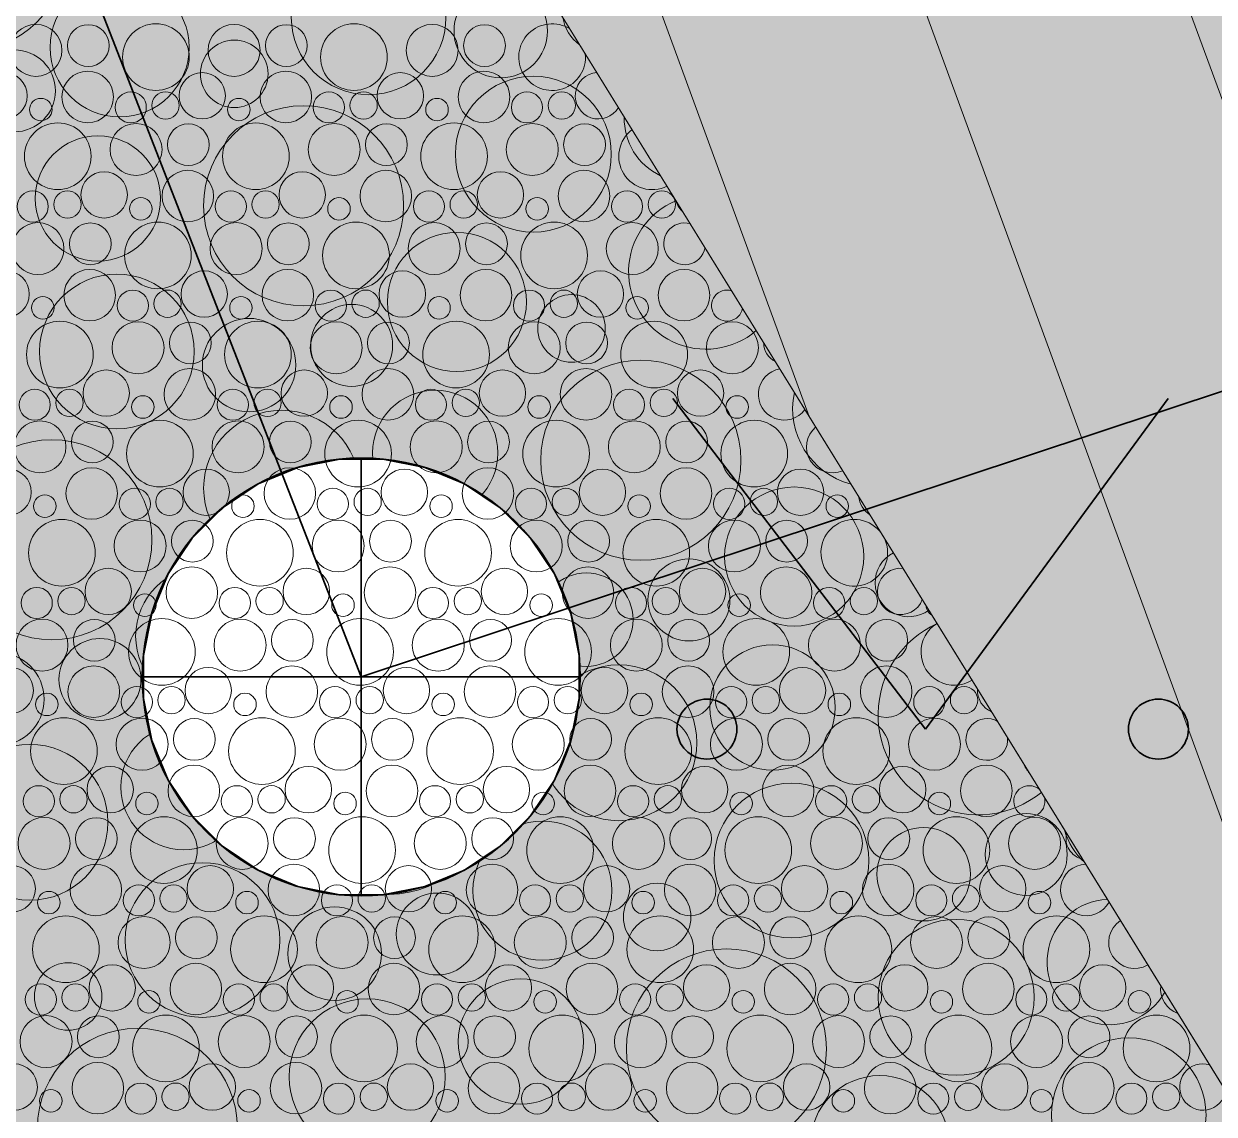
# Model space of a CAD drawing. Header units: millimetres. Extents: x 368386 to 996118, y -334862 to 250838.
# Drawn here: x 775057 to 777242, y -115386 to -113384 of the extents above; entities that cross this region are included whole.
import ezdxf

# ---------------------------------------------------------------- set-up
doc = ezdxf.new("R2010")
doc.units = ezdxf.units.MM
doc.header["$MEASUREMENT"] = 0
doc.linetypes.add('Wipeout_Contour', pattern=[1000, 0, -1000])
for name, color, linetype, lineweight in [('New_       asendi fill_Pen_No__1', 7, 'Continuous', 13), ('New__ASENDIPLAAN_Pen_No__1', 7, 'Continuous', 13), ('New__ASENDIPLAAN_Pen_No__101', 252, 'Continuous', 13), ('New_HALJASTUS#1_Pen_No__7', 7, 'Continuous', 35), ('New_KANAL_ELEMENDID_Pen_No__7', 7, 'Continuous', 35), ('New_Sade_rek_Pen_No__84', 114, 'Continuous', 35)]:
    doc.layers.add(name, color=color, linetype=linetype, lineweight=lineweight)
for name, color, linetype, lineweight, true_color in [('New_       asendi fill_Pen_No__149', 7, 'Continuous', 25, 0x186722), ('New_       asendi fill_Pen_No__181', 7, 'Continuous', 0, 0xe8e8e8), ('New__ASENDIPLAAN_Pen_No__102', 7, 'Continuous', 13, 0xcccccc)]:
    doc.layers.add(name, color=color, linetype=linetype, lineweight=lineweight, true_color=true_color)
doc.layers.add('New_KANAL_ELEMENDID', color=7, linetype='Continuous')
doc.linetypes.add('Sade1', pattern='A,0,[5,TRN_EP_AS-4-01_V01_Abihoone-Asendiplaan1.Shx,S=13.49206349206349,R=0,X=0,Y=0],-2600,0', length=2600)

# ---------------------------------------------------------------- blocks, each defined once
blk = doc.blocks.new('*X2')
at = {"layer": 'New__ASENDIPLAAN_Pen_No__102', "color": 254, "linetype": 'Continuous', "lineweight": 13, "true_color": 0xcccccc}
for centre, radius in [((774950.9649390137, -113250.3320027253), 183.638328563922), ((775689.6049137783, -113371.8610675067), 141.9270579950832), ((775232.4440704919, -113427.0184446085), 127.6545929919234), ((775932.2337353742, -113396.9489546677), 85.76535262125259), ((775442.9501300408, -113475.5542212322), 62.02898257432904), ((775039.2578084551, -113506.7717155395), 75.22119029516291), ((775992.0039596832, -113623.0158544144), 143.1180751662963), ((775570.1819314166, -113717.6758941867), 183.638328563922), ((775192.6638700373, -113704.2367680535), 115.0662951452154), ((775851.6610628949, -113894.3623360699), 127.6545929919234), ((775227.5088933479, -113985.1887571675), 141.9270579950832), ((776062.1671224437, -113942.8981126937), 62.02898257432904), ((775658.4748008582, -113974.1156070009), 75.22119029516291), ((775470.137714944, -114010.2766443285), 85.76535262125259), ((776189.3989238197, -114185.0197856481), 183.638328563922), ((775811.8808624403, -114171.5806595149), 115.0662951452154), ((775529.9079392529, -114236.3435440753), 143.1180751662963), ((775108.0859109863, -114331.0035838476), 183.638328563922), ((776470.8780552979, -114361.7062275314), 127.6545929919234), ((775846.725885751, -114452.532648629), 141.9270579950832), ((775389.5650424646, -114507.6900257308), 127.6545929919234), ((776277.6917932612, -114441.4594984624), 75.22119029516291), ((776089.354707347, -114477.62053579), 85.76535262125259), ((775196.3787804279, -114587.4432966618), 75.22119029516291), ((775600.0711020135, -114556.2258023545), 62.02898257432904), ((775008.0416945136, -114623.6043339894), 85.76535262125259), ((776431.0978548432, -114638.9245509764), 115.0662951452154), ((776149.1249316559, -114703.6874355367), 143.1180751662963), ((775727.3029033894, -114798.347475309), 183.638328563922), ((775349.7848420101, -114784.9083491758), 115.0662951452154), ((775067.8119188226, -114849.6712337362), 143.1180751662963), ((776465.9428781539, -114919.8765400904), 141.9270579950832), ((776896.9087856641, -114908.8033899238), 75.22119029516291), ((776008.7820348677, -114975.0339171922), 127.6545929919234), ((776708.5716997499, -114944.9644272514), 85.76535262125259), ((775384.6298653206, -115065.8603382898), 141.9270579950832), ((776219.2880944165, -115023.569693816), 62.02898257432904), ((775815.5957728309, -115054.7871881233), 75.22119029516291), ((775627.2586869167, -115090.9482254509), 85.76535262125259), ((776768.3419240589, -115171.0313269982), 143.1180751662963), ((776346.5198957924, -115265.6913667705), 183.638328563922), ((775137.9750815831, -115169.5534920154), 62.02898257432904), ((775969.001834413, -115252.2522406372), 115.0662951452154), ((775687.0289112256, -115317.0151251976), 143.1180751662963), ((775265.2068829591, -115411.6751649699), 183.638328563922), ((777085.1598705568, -115387.2204315518), 141.9270579950832), ((776627.9990272706, -115442.3778086537), 127.6545929919234)]:
    blk.add_circle(centre, radius, dxfattribs=at)
for centre, radius, start, end in [((776120.5708212884, -113360.7879173401), 75.22119029516291, 188.7717239068873, 234.6267463612656), ((776273.9768828707, -113558.2529698541), 115.0662951452154, 178.277860085111, 245.1206101830177), ((776308.8219061813, -113839.2049589681), 141.9270579950832, 112.8051462108514, 310.5933240573377), ((776611.2209520863, -114090.3597458759), 143.1180751662963, 167.9424373450739, 255.4560329231041), ((776681.3841148468, -114410.2420041551), 62.02898257432904, 117.0593128177414, 306.3391574504843), ((776808.6159162226, -114652.3636771096), 183.638328563922, 114.1922084079821, 309.2062618601685), ((777090.0950477008, -114829.0501189928), 127.6545929919234, 195.6089894069804, 227.7894808611552), ((777050.3148472463, -115106.2684424378), 115.0662951452154, 92.08607445279407, 331.3123958153379)]:
    blk.add_arc(centre, radius, start, end, dxfattribs=at)
blk = doc.blocks.new('*X4')
at = {"layer": 'New_       asendi fill_Pen_No__181', "color": 254, "linetype": 'Continuous', "lineweight": 0, "true_color": 0xe8e8e8}
for centre, radius in [((775078.888804139, -113432.3946718454), 47.70602505542902), ((775174.9230008932, -113423.5763946682), 38.3554317150693), ((775299.0316329687, -113444.8521601669), 61.21277618796999), ((775442.5964249705, -113432.3946718454), 47.70602505542902), ((775538.6306217248, -113423.5763946682), 38.3554317150693), ((775662.7392538002, -113444.8521601669), 61.21277618796999), ((775806.3040458022, -113432.3946718454), 47.70602505542902), ((775902.3382425564, -113423.5763946682), 38.3554317150693), ((775020.4270741316, -113515.7713784957), 42.55153099730503), ((775173.9038485261, -113517.9390802034), 47.30901933169132), ((775384.1346949632, -113515.7713784957), 42.55153099730503), ((775537.6114693576, -113517.9390802034), 47.30901933169132), ((775747.8423157949, -113515.7713784957), 42.55153099730503), ((775901.3190901893, -113517.9390802034), 47.30901933169132), ((775252.9341410549, -113537.0471439943), 28.588450873749), ((775316.7614375508, -113533.5011830779), 25.07373009838601), ((775616.6417618865, -113537.0471439943), 28.588450873749), ((775680.4690583824, -113533.5011830779), 25.07373009838601), ((775980.3493827181, -113537.0471439943), 28.588450873749), ((776044.176679214, -113533.5011830779), 25.07373009838601), ((775087.800331544, -113541.1925428847), 20.676327524775), ((775451.5079523757, -113541.1925428847), 20.676327524775), ((775815.2155732072, -113541.1925428847), 20.676327524775), ((775119.0316329687, -113626.8483710561), 61.21277618796999), ((775262.5964249707, -113614.3908827346), 47.70602505542902), ((775358.6306217249, -113605.5726055574), 38.3554317150693), ((775482.7392538004, -113626.8483710561), 61.21277618796999), ((775626.3040458022, -113614.3908827346), 47.70602505542902), ((775722.3382425564, -113605.5726055574), 38.3554317150693), ((775846.4468746319, -113626.8483710561), 61.21277618796999), ((775990.0116666339, -113614.3908827346), 47.70602505542902), ((776086.0458633881, -113605.5726055574), 38.3554317150693), ((775204.1346949632, -113697.7675893849), 42.55153099730503), ((775357.6114693577, -113699.9352910926), 47.30901933169132), ((775567.8423157949, -113697.7675893849), 42.55153099730503), ((775721.3190901894, -113699.9352910926), 47.30901933169132), ((775931.5499366266, -113697.7675893849), 42.55153099730503), ((776085.026711021, -113699.9352910926), 47.30901933169132), ((775072.934141055, -113719.0433548836), 28.588450873749), ((775136.7614375509, -113715.4973939671), 25.07373009838601), ((775271.5079523757, -113723.1887537739), 20.676327524775), ((775436.6417618865, -113719.0433548836), 28.588450873749), ((775500.4690583824, -113715.4973939671), 25.07373009838601), ((775635.2155732074, -113723.1887537739), 20.676327524775), ((775800.3493827182, -113719.0433548836), 28.588450873749), ((775864.1766792141, -113715.4973939671), 25.07373009838601), ((775998.923194039, -113723.1887537739), 20.676327524775), ((776164.0570035499, -113719.0433548836), 28.588450873749), ((776227.8843000458, -113715.4973939671), 25.07373009838601), ((775082.5964249705, -113796.3870936238), 47.70602505542902), ((775178.6306217248, -113787.5688164466), 38.3554317150693), ((775302.7392538002, -113808.8445819453), 61.21277618796999), ((775446.3040458022, -113796.3870936238), 47.70602505542902), ((775542.3382425564, -113787.5688164466), 38.3554317150693), ((775666.4468746319, -113808.8445819453), 61.21277618796999), ((775810.0116666339, -113796.3870936238), 47.70602505542902), ((775906.045863388, -113787.5688164466), 38.3554317150693), ((776030.1544954636, -113808.8445819453), 61.21277618796999), ((776173.7192874654, -113796.3870936238), 47.70602505542902), ((775024.1346949632, -113879.7638002741), 42.55153099730503), ((775177.6114693576, -113881.9315019818), 47.30901933169132), ((775387.8423157949, -113879.7638002741), 42.55153099730503), ((775541.3190901893, -113881.9315019818), 47.30901933169132), ((775751.5499366265, -113879.7638002741), 42.55153099730503), ((775905.026711021, -113881.9315019818), 47.30901933169132), ((776115.2575574581, -113879.7638002741), 42.55153099730503), ((776268.7343318525, -113881.9315019818), 47.30901933169132), ((775256.6417618865, -113901.0395657728), 28.588450873749), ((775320.4690583824, -113897.4936048563), 25.07373009838601), ((775620.3493827181, -113901.0395657728), 28.588450873749), ((775684.176679214, -113897.4936048563), 25.07373009838601), ((775984.0570035498, -113901.0395657728), 28.588450873749), ((776047.8843000457, -113897.4936048563), 25.07373009838601), ((775091.5079523757, -113905.1849646631), 20.676327524775), ((775455.2155732072, -113905.1849646631), 20.676327524775), ((775818.9231940389, -113905.1849646631), 20.676327524775), ((776182.6308148706, -113905.1849646631), 20.676327524775), ((775122.7392538004, -113990.8407928345), 61.21277618796999), ((775266.3040458022, -113978.383304513), 47.70602505542902), ((775362.3382425564, -113969.5650273359), 38.3554317150693), ((775486.4468746319, -113990.8407928345), 61.21277618796999), ((775630.0116666339, -113978.383304513), 47.70602505542902), ((775726.0458633881, -113969.5650273359), 38.3554317150693), ((775850.1544954636, -113990.8407928345), 61.21277618796999), ((775993.7192874656, -113978.383304513), 47.70602505542902), ((776089.7534842198, -113969.5650273359), 38.3554317150693), ((776213.8621162953, -113990.8407928345), 61.21277618796999), ((776357.4269082971, -113978.383304513), 47.70602505542902), ((775207.8423157949, -114061.7600111634), 42.55153099730503), ((775361.3190901893, -114063.9277128711), 47.30901933169132), ((775571.5499366266, -114061.7600111634), 42.55153099730503), ((775725.026711021, -114063.9277128711), 47.30901933169132), ((775935.2575574581, -114061.7600111634), 42.55153099730503), ((776088.7343318526, -114063.9277128711), 47.30901933169132), ((776298.9651782898, -114061.7600111634), 42.55153099730503), ((775076.6417618865, -114083.035776662), 28.588450873749), ((775140.4690583824, -114079.4898157456), 25.07373009838601), ((775440.3493827182, -114083.035776662), 28.588450873749), ((775504.1766792141, -114079.4898157456), 25.07373009838601), ((775804.0570035498, -114083.035776662), 28.588450873749), ((775867.8843000457, -114079.4898157456), 25.07373009838601), ((776167.7646243814, -114083.035776662), 28.588450873749), ((776231.5919208773, -114079.4898157456), 25.07373009838601), ((775275.2155732074, -114087.1811755523), 20.676327524775), ((775638.9231940389, -114087.1811755523), 20.676327524775), ((776002.6308148706, -114087.1811755523), 20.676327524775), ((776366.3384357023, -114087.1811755523), 20.676327524775), ((775086.3040458022, -114160.3795154022), 47.70602505542902), ((775182.3382425564, -114151.5612382251), 38.3554317150693), ((775306.4468746319, -114172.8370037237), 61.21277618796999), ((775450.0116666338, -114160.3795154022), 47.70602505542902), ((775546.045863388, -114151.5612382251), 38.3554317150693), ((775670.1544954635, -114172.8370037237), 61.21277618796999), ((775813.7192874654, -114160.3795154022), 47.70602505542902), ((775909.7534842197, -114151.5612382251), 38.3554317150693), ((776033.8621162951, -114172.8370037237), 61.21277618796999), ((776177.4269082971, -114160.3795154022), 47.70602505542902), ((776273.4611050513, -114151.5612382251), 38.3554317150693), ((776397.5697371268, -114172.8370037237), 61.21277618796999), ((775027.8423157948, -114243.7562220526), 42.55153099730503), ((775181.3190901893, -114245.9239237603), 47.30901933169132), ((775391.5499366265, -114243.7562220526), 42.55153099730503), ((775545.0267110209, -114245.9239237603), 47.30901933169132), ((775755.2575574581, -114243.7562220526), 42.55153099730503), ((775908.7343318525, -114245.9239237603), 47.30901933169132), ((776118.9651782897, -114243.7562220526), 42.55153099730503), ((776272.4419526842, -114245.9239237603), 47.30901933169132), ((776482.6727991214, -114243.7562220526), 42.55153099730503), ((775095.2155732072, -114269.1773864416), 20.676327524775), ((775260.3493827181, -114265.0319875512), 28.588450873749), ((775324.176679214, -114261.4860266348), 25.07373009838601), ((775458.9231940389, -114269.1773864416), 20.676327524775), ((775624.0570035498, -114265.0319875512), 28.588450873749), ((775687.8843000457, -114261.4860266348), 25.07373009838601), ((775822.6308148706, -114269.1773864416), 20.676327524775), ((775987.7646243814, -114265.0319875512), 28.588450873749), ((776051.5919208773, -114261.4860266348), 25.07373009838601), ((776186.3384357021, -114269.1773864416), 20.676327524775), ((776351.472245213, -114265.0319875512), 28.588450873749), ((776415.2995417089, -114261.4860266348), 25.07373009838601), ((776550.0460565338, -114269.1773864416), 20.676327524775), ((775126.4468746319, -114354.833214613), 61.21277618796999), ((775270.0116666339, -114342.3757262915), 47.70602505542902), ((775366.0458633881, -114333.5574491143), 38.3554317150693), ((775490.1544954636, -114354.833214613), 61.21277618796999), ((775633.7192874656, -114342.3757262915), 47.70602505542902), ((775729.7534842197, -114333.5574491143), 38.3554317150693), ((775853.8621162951, -114354.833214613), 61.21277618796999), ((775997.4269082971, -114342.3757262915), 47.70602505542902), ((776093.4611050513, -114333.5574491143), 38.3554317150693), ((776217.5697371268, -114354.833214613), 61.21277618796999), ((776361.1345291288, -114342.3757262915), 47.70602505542902), ((776457.168725883, -114333.5574491143), 38.3554317150693), ((775211.5499366265, -114425.7524329418), 42.55153099730503), ((775365.026711021, -114427.9201346495), 47.30901933169132), ((775575.2575574581, -114425.7524329418), 42.55153099730503), ((775728.7343318526, -114427.9201346495), 47.30901933169132), ((775938.9651782898, -114425.7524329418), 42.55153099730503), ((776092.4419526842, -114427.9201346495), 47.30901933169132), ((776302.6727991214, -114425.7524329418), 42.55153099730503), ((776456.1495735159, -114427.9201346495), 47.30901933169132), ((775080.3493827182, -114447.0281984404), 28.588450873749), ((775144.1766792141, -114443.482237524), 25.07373009838601), ((775444.0570035498, -114447.0281984404), 28.588450873749), ((775507.8843000457, -114443.482237524), 25.07373009838601), ((775807.7646243814, -114447.0281984404), 28.588450873749), ((775871.5919208773, -114443.482237524), 25.07373009838601), ((776171.4722452131, -114447.0281984404), 28.588450873749), ((776235.299541709, -114443.482237524), 25.07373009838601), ((776535.1798660447, -114447.0281984404), 28.588450873749), ((776599.0071625406, -114443.482237524), 25.07373009838601), ((775278.9231940389, -114451.1735973308), 20.676327524775), ((775642.6308148706, -114451.1735973308), 20.676327524775), ((776006.3384357023, -114451.1735973308), 20.676327524775), ((776370.0460565338, -114451.1735973308), 20.676327524775), ((775090.0116666338, -114524.3719371807), 47.70602505542902), ((775186.045863388, -114515.5536600035), 38.3554317150693), ((775310.1544954635, -114536.8294255022), 61.21277618796999), ((775453.7192874654, -114524.3719371807), 47.70602505542902), ((775549.7534842197, -114515.5536600035), 38.3554317150693), ((775673.8621162951, -114536.8294255022), 61.21277618796999), ((775817.4269082971, -114524.3719371807), 47.70602505542902), ((775913.4611050513, -114515.5536600035), 38.3554317150693), ((776037.5697371268, -114536.8294255022), 61.21277618796999), ((776181.1345291287, -114524.3719371807), 47.70602505542902), ((776277.1687258829, -114515.5536600035), 38.3554317150693), ((776401.2773579584, -114536.8294255022), 61.21277618796999), ((776544.8421499603, -114524.3719371807), 47.70602505542902), ((776640.8763467146, -114515.5536600035), 38.3554317150693), ((775031.5499366265, -114607.748643831), 42.55153099730503), ((775185.0267110209, -114609.9163455387), 47.30901933169132), ((775395.2575574581, -114607.748643831), 42.55153099730503), ((775548.7343318525, -114609.9163455387), 47.30901933169132), ((775758.9651782897, -114607.748643831), 42.55153099730503), ((775912.4419526842, -114609.9163455387), 47.30901933169132), ((776122.6727991214, -114607.748643831), 42.55153099730503), ((776276.1495735158, -114609.9163455387), 47.30901933169132), ((776486.380419953, -114607.748643831), 42.55153099730503), ((776639.8571943474, -114609.9163455387), 47.30901933169132), ((775264.0570035498, -114629.0244093297), 28.588450873749), ((775327.8843000457, -114625.4784484132), 25.07373009838601), ((775627.7646243813, -114629.0244093297), 28.588450873749), ((775691.5919208772, -114625.4784484132), 25.07373009838601), ((775991.472245213, -114629.0244093297), 28.588450873749), ((776055.2995417089, -114625.4784484132), 25.07373009838601), ((776355.1798660447, -114629.0244093297), 28.588450873749), ((776419.0071625406, -114625.4784484132), 25.07373009838601), ((776718.8874868762, -114629.0244093297), 28.588450873749), ((776782.7147833721, -114625.4784484132), 25.07373009838601), ((775098.9231940389, -114633.16980822), 20.676327524775), ((775462.6308148705, -114633.16980822), 20.676327524775), ((775826.3384357021, -114633.16980822), 20.676327524775), ((776190.0460565338, -114633.16980822), 20.676327524775), ((776553.7536773654, -114633.16980822), 20.676327524775), ((775130.1544954636, -114718.8256363914), 61.21277618796999), ((775273.7192874654, -114706.3681480699), 47.70602505542902), ((775369.7534842197, -114697.5498708927), 38.3554317150693), ((775493.8621162951, -114718.8256363914), 61.21277618796999), ((775637.4269082971, -114706.3681480699), 47.70602505542902), ((775733.4611050513, -114697.5498708927), 38.3554317150693), ((775857.5697371268, -114718.8256363914), 61.21277618796999), ((776001.1345291288, -114706.3681480699), 47.70602505542902), ((776097.168725883, -114697.5498708927), 38.3554317150693), ((776221.2773579585, -114718.8256363914), 61.21277618796999), ((776364.8421499603, -114706.3681480699), 47.70602505542902), ((776460.8763467146, -114697.5498708927), 38.3554317150693), ((776584.98497879, -114718.8256363914), 61.21277618796999), ((776728.549770792, -114706.3681480699), 47.70602505542902), ((775215.2575574581, -114789.7448547202), 42.55153099730503), ((775368.7343318525, -114791.9125564279), 47.30901933169132), ((775578.9651782898, -114789.7448547202), 42.55153099730503), ((775732.4419526842, -114791.9125564279), 47.30901933169132), ((775942.6727991214, -114789.7448547202), 42.55153099730503), ((776096.1495735159, -114791.9125564279), 47.30901933169132), ((776306.380419953, -114789.7448547202), 42.55153099730503), ((776459.8571943474, -114791.9125564279), 47.30901933169132), ((776670.0880407847, -114789.7448547202), 42.55153099730503), ((776823.5648151791, -114791.9125564279), 47.30901933169132), ((775084.0570035498, -114811.0206202189), 28.588450873749), ((775147.8843000457, -114807.4746593024), 25.07373009838601), ((775282.6308148706, -114815.1660191092), 20.676327524775), ((775447.7646243814, -114811.0206202189), 28.588450873749), ((775511.5919208773, -114807.4746593024), 25.07373009838601), ((775646.3384357023, -114815.1660191092), 20.676327524775), ((775811.4722452131, -114811.0206202189), 28.588450873749), ((775875.299541709, -114807.4746593024), 25.07373009838601), ((776010.0460565338, -114815.1660191092), 20.676327524775), ((776175.1798660447, -114811.0206202189), 28.588450873749), ((776239.0071625406, -114807.4746593024), 25.07373009838601), ((776373.7536773655, -114815.1660191092), 20.676327524775), ((776538.8874868763, -114811.0206202189), 28.588450873749), ((776602.7147833722, -114807.4746593024), 25.07373009838601), ((776737.4612981972, -114815.1660191092), 20.676327524775), ((775093.7192874654, -114888.3643589591), 47.70602505542902), ((775189.7534842197, -114879.546081782), 38.3554317150693), ((775313.8621162951, -114900.8218472806), 61.21277618796999), ((775457.4269082971, -114888.3643589591), 47.70602505542902), ((775553.4611050512, -114879.546081782), 38.3554317150693), ((775677.5697371268, -114900.8218472806), 61.21277618796999), ((775821.1345291287, -114888.3643589591), 47.70602505542902), ((775917.1687258829, -114879.546081782), 38.3554317150693), ((776041.2773579584, -114900.8218472806), 61.21277618796999), ((776184.8421499603, -114888.3643589591), 47.70602505542902), ((776280.8763467146, -114879.546081782), 38.3554317150693), ((776404.98497879, -114900.8218472806), 61.21277618796999), ((776548.549770792, -114888.3643589591), 47.70602505542902), ((776644.5839675461, -114879.546081782), 38.3554317150693), ((776768.6925996216, -114900.8218472806), 61.21277618796999), ((776912.2573916236, -114888.3643589591), 47.70602505542902), ((775035.257557458, -114971.7410656095), 42.55153099730503), ((775188.7343318525, -114973.9087673172), 47.30901933169132), ((775398.9651782897, -114971.7410656095), 42.55153099730503), ((775552.4419526842, -114973.9087673172), 47.30901933169132), ((775762.6727991214, -114971.7410656095), 42.55153099730503), ((775916.1495735158, -114973.9087673172), 47.30901933169132), ((776126.3804199529, -114971.7410656095), 42.55153099730503), ((776279.8571943474, -114973.9087673172), 47.30901933169132), ((776490.0880407846, -114971.7410656095), 42.55153099730503), ((776643.5648151791, -114973.9087673172), 47.30901933169132), ((776853.7956616163, -114971.7410656095), 42.55153099730503), ((775267.7646243813, -114993.0168311081), 28.588450873749), ((775331.5919208772, -114989.4708701917), 25.07373009838601), ((775631.472245213, -114993.0168311081), 28.588450873749), ((775695.2995417089, -114989.4708701917), 25.07373009838601), ((775995.1798660447, -114993.0168311081), 28.588450873749), ((776059.0071625406, -114989.4708701917), 25.07373009838601), ((776358.8874868762, -114993.0168311081), 28.588450873749), ((776422.7147833721, -114989.4708701917), 25.07373009838601), ((776722.5951077079, -114993.0168311081), 28.588450873749), ((776786.4224042038, -114989.4708701917), 25.07373009838601), ((775102.6308148705, -114997.1622299984), 20.676327524775), ((775466.3384357021, -114997.1622299984), 20.676327524775), ((775830.0460565338, -114997.1622299984), 20.676327524775), ((776193.7536773654, -114997.1622299984), 20.676327524775), ((776557.461298197, -114997.1622299984), 20.676327524775), ((776921.1689190287, -114997.1622299984), 20.676327524775), ((775133.8621162951, -115082.8180581698), 61.21277618796999), ((775277.4269082971, -115070.3605698483), 47.70602505542902), ((775373.4611050513, -115061.5422926712), 38.3554317150693), ((775497.5697371268, -115082.8180581698), 61.21277618796999), ((775641.1345291288, -115070.3605698483), 47.70602505542902), ((775737.168725883, -115061.5422926712), 38.3554317150693), ((775861.2773579585, -115082.8180581698), 61.21277618796999), ((776004.8421499603, -115070.3605698483), 47.70602505542902), ((776100.8763467146, -115061.5422926712), 38.3554317150693), ((776224.98497879, -115082.8180581698), 61.21277618796999), ((776368.549770792, -115070.3605698483), 47.70602505542902), ((776464.5839675462, -115061.5422926712), 38.3554317150693), ((776588.6925996217, -115082.8180581698), 61.21277618796999), ((776732.2573916237, -115070.3605698483), 47.70602505542902), ((776828.2915883779, -115061.5422926712), 38.3554317150693), ((776952.4002204534, -115082.8180581698), 61.21277618796999), ((775218.9651782898, -115153.7372764987), 42.55153099730503), ((775372.4419526842, -115155.9049782064), 47.30901933169132), ((775582.6727991214, -115153.7372764987), 42.55153099730503), ((775736.1495735159, -115155.9049782064), 47.30901933169132), ((775946.380419953, -115153.7372764987), 42.55153099730503), ((776099.8571943474, -115155.9049782064), 47.30901933169132), ((776310.0880407847, -115153.7372764987), 42.55153099730503), ((776463.5648151791, -115155.9049782064), 47.30901933169132), ((776673.7956616163, -115153.7372764987), 42.55153099730503), ((776827.2724360108, -115155.9049782064), 47.30901933169132), ((777037.5032824479, -115153.7372764987), 42.55153099730503), ((775087.7646243814, -115175.0130419973), 28.588450873749), ((775151.5919208773, -115171.4670810809), 25.07373009838601), ((775451.472245213, -115175.0130419973), 28.588450873749), ((775515.2995417089, -115171.4670810809), 25.07373009838601), ((775815.1798660447, -115175.0130419973), 28.588450873749), ((775879.0071625406, -115171.4670810809), 25.07373009838601), ((776178.8874868763, -115175.0130419973), 28.588450873749), ((776242.7147833722, -115171.4670810809), 25.07373009838601), ((776542.5951077079, -115175.0130419973), 28.588450873749), ((776606.4224042038, -115171.4670810809), 25.07373009838601), ((776906.3027285396, -115175.0130419973), 28.588450873749), ((776970.1300250355, -115171.4670810809), 25.07373009838601), ((775286.3384357021, -115179.1584408877), 20.676327524775), ((775650.0460565338, -115179.1584408877), 20.676327524775), ((776013.7536773655, -115179.1584408877), 20.676327524775), ((776377.461298197, -115179.1584408877), 20.676327524775), ((776741.1689190287, -115179.1584408877), 20.676327524775), ((777104.8765398604, -115179.1584408877), 20.676327524775), ((775097.426908297, -115252.3567807376), 47.70602505542902), ((775193.4611050512, -115243.5385035604), 38.3554317150693), ((775317.5697371267, -115264.8142690591), 61.21277618796999), ((775461.1345291287, -115252.3567807376), 47.70602505542902), ((775557.1687258829, -115243.5385035604), 38.3554317150693), ((775681.2773579584, -115264.8142690591), 61.21277618796999), ((775824.8421499603, -115252.3567807376), 47.70602505542902), ((775920.8763467146, -115243.5385035604), 38.3554317150693), ((776044.98497879, -115264.8142690591), 61.21277618796999), ((776188.5497707919, -115252.3567807376), 47.70602505542902), ((776284.5839675461, -115243.5385035604), 38.3554317150693), ((776408.6925996216, -115264.8142690591), 61.21277618796999), ((776552.2573916236, -115252.3567807376), 47.70602505542902), ((776648.2915883778, -115243.5385035604), 38.3554317150693), ((776772.4002204533, -115264.8142690591), 61.21277618796999), ((776915.9650124552, -115252.3567807376), 47.70602505542902), ((777011.9992092095, -115243.5385035604), 38.3554317150693), ((777136.107841285, -115264.8142690591), 61.21277618796999), ((775038.9651782897, -115335.7334873879), 42.55153099730503), ((775192.4419526841, -115337.9011890956), 47.30901933169132), ((775402.6727991214, -115335.7334873879), 42.55153099730503), ((775556.1495735158, -115337.9011890956), 47.30901933169132), ((775766.3804199529, -115335.7334873879), 42.55153099730503), ((775919.8571943474, -115337.9011890956), 47.30901933169132), ((776130.0880407846, -115335.7334873879), 42.55153099730503), ((776283.564815179, -115337.9011890956), 47.30901933169132), ((776493.7956616163, -115335.7334873879), 42.55153099730503), ((776647.2724360107, -115337.9011890956), 47.30901933169132), ((776857.5032824478, -115335.7334873879), 42.55153099730503), ((777010.9800568423, -115337.9011890956), 47.30901933169132), ((775106.3384357021, -115361.1546517769), 20.676327524775), ((775271.472245213, -115357.0092528865), 28.588450873749), ((775335.2995417089, -115353.4632919701), 25.07373009838601), ((775470.0460565338, -115361.1546517769), 20.676327524775), ((775635.1798660447, -115357.0092528865), 28.588450873749), ((775699.0071625405, -115353.4632919701), 25.07373009838601), ((775833.7536773654, -115361.1546517769), 20.676327524775), ((775998.8874868762, -115357.0092528865), 28.588450873749), ((776062.7147833721, -115353.4632919701), 25.07373009838601), ((776197.461298197, -115361.1546517769), 20.676327524775), ((776362.5951077079, -115357.0092528865), 28.588450873749), ((776426.4224042038, -115353.4632919701), 25.07373009838601), ((776561.1689190287, -115361.1546517769), 20.676327524775), ((776726.3027285396, -115357.0092528865), 28.588450873749), ((776790.1300250354, -115353.4632919701), 25.07373009838601), ((776924.8765398603, -115361.1546517769), 20.676327524775), ((777090.0103493711, -115357.0092528865), 28.588450873749), ((777153.837645867, -115353.4632919701), 25.07373009838601)]:
    blk.add_circle(centre, radius, dxfattribs=at)
for centre, radius, start, end in [((776026.4468746319, -113444.8521601669), 61.21277618796999, 57.7877007921225, 5.610769475983244), ((776111.5499366265, -113515.7713784957), 42.55153099730503, 93.91640210923332, 329.4820681588656), ((776210.1544954636, -113626.8483710561), 61.21277618796999, 127.0364141229376, 296.3620561452283), ((776295.2575574581, -113697.7675893849), 42.55153099730503, 195.3734417955294, 228.0250284726176), ((776269.7534842197, -113787.5688164466), 38.3554317150693, 74.70117183204232, 348.6972984361931), ((776347.7646243814, -113901.0395657728), 28.588450873749, 73.53055676598589, 349.8679135021293), ((776453.4611050513, -113969.5650273359), 38.3554317150693, 179.960198985511, 243.4382712827469), ((776452.4419526842, -114063.9277128711), 47.30901933169132, 99.55652656443173, 323.8419437037609), ((776541.1345291287, -114160.3795154022), 47.70602505542902, 130.0739219797822, 293.3245482884684), ((776636.1495735158, -114245.9239237603), 47.30901933169132, 186.590527983081, 236.8079422850887), ((776581.2773579585, -114354.833214613), 61.21277618796999, 35.54047927398335, 27.85799099420969), ((776666.380419953, -114425.7524329418), 42.55153099730503, 84.14908764712726, 339.2493826209978), ((776733.7536773655, -114451.1735973308), 20.676327524775, 182.3999063703675, 240.9985638975751), ((776764.98497879, -114536.8294255022), 61.21277618796999, 121.3198947354533, 302.078575532702), ((776850.0880407846, -114607.748643831), 42.55153099730503, 176.4197912124019, 246.9786790557341), ((776824.5839675462, -114697.5498708927), 38.3554317150693, 58.78254937100715, 4.615920897056304), ((776948.6925996217, -114718.8256363914), 61.21277618796999, 201.6021569671412, 221.7963133010516), ((776902.595107708, -114811.0206202189), 28.588450873749, 48.27321118585955, 15.12525908242551), ((777008.2915883778, -114879.546081782), 38.3554317150693, 165.4432917740138, 257.9551784941891), ((777007.2724360107, -114973.9087673172), 47.30901933169132, 91.31244871184475, 332.0860215564307), ((777095.9650124552, -115070.3605698483), 47.70602505542902, 122.7190838772298, 300.6793863909595), ((777190.9800568423, -115155.9049782064), 47.30901933169132, 172.6481259751828, 250.7503442931107), ((777221.2109032795, -115335.7334873879), 42.55153099730503, 72.86663590123932, 350.5318343670153)]:
    blk.add_arc(centre, radius, start, end, dxfattribs=at)

msp = doc.modelspace()

# ---------------------------------------------------------------- hatches: boundary and pattern name
at = {"layer": 'New_       asendi fill_Pen_No__149', "linetype": 'Continuous', "lineweight": 0, "true_color": 0x061908}
h = msp.add_hatch(color=98, dxfattribs=at)
h.paths.add_polyline_path([(802345.6257092145, -38322.05182827363), (677945.6257091912, -100972.0518277148), (697685.6257091819, -113562.0518284972), (725141.8797725517, -157386.0399905721), (747105.6257092238, -214022.0518284599), (773035.6257092752, -233162.0518281246), (849485.6257092285, -225922.0518279011), (847735.6257092286, -145332.0518280502)])
h.paths.add_polyline_path([(757638.7082695107, -147399.2778626392, -0.0006564119768535498), (757597.248581513, -147430.1463600797)], flags=0)
h.paths.add_polyline_path([(781623.1830728371, -112523.2600048446, 0.0599555899640497), (781750.4009111881, -112778.3101978391, 0.7851663409812334), (783932.82217312, -111999.1406781342, 0.05995558996405283), (783869.7476740469, -111721.1899866295, 0.9999999999999997)], flags=0)
at = {"layer": 'New__ASENDIPLAAN_Pen_No__101', "linetype": 'Continuous', "lineweight": 13}
h = msp.add_hatch(dxfattribs=at)
h.set_pattern_fill('Plank_Floor_0001', color=252, style=0, pattern_type=2)
h.set_pattern_definition([(110.1098773622387, (774188.1907812111, -102490.8311472864), (428.1999571678416, 156.7826415182308), [])])
h.paths.add_polyline_path([(770992.4465544533, -93762.71221928745), (777844.2656786232, -112476.191129196), (783855.683524185, -110275.2764226526), (783718.6851109391, -109260.5188344312), (783818.5566083147, -109223.9536424937), (784162.3761038107, -110162.9829240246), (785351.9577885617, -113411.9320074452), (777782.3613575231, -116183.4907260833), (771148.7974346317, -105442.4040545873), (769609.7234903522, -93117.02657821355)])

# ---------------------------------------------------------------- linework, layer by layer
at = {"layer": 'New__ASENDIPLAAN_Pen_No__1', "color": 7, "linetype": 'Continuous', "lineweight": 13, "flags": 128}
for points in [[(770992.4465544533, -93762.71221928745), (777844.2656786232, -112476.191129196), (783855.683524185, -110275.2764226526), (783718.6851109391, -109260.5188344312), (783818.5566083147, -109223.9536424937), (784162.3761038107, -110162.9829240246), (785351.9577885617, -113411.9320074452), (777782.3613575231, -116183.4907260833), (771148.7974346317, -105442.4040545873), (769609.7234903522, -93117.02657821355)], [(771148.7974346317, -105442.4040545873), (777782.4170884711, -116183.4703217352), (772721.4286488384, -118036.5184688246)]]:
    msp.add_lwpolyline(points, close=True, dxfattribs=at)
at = {"layer": 'New_HALJASTUS#1_Pen_No__7', "color": 7, "linetype": 'Continuous', "lineweight": 35}
for p, q in [((776248.3996927582, -114071.8002603511), (776711.8044724299, -114678.506545269)), ((776711.8044724299, -114678.506545269), (777157.3859913584, -114071.8002603511))]:
    msp.add_line(p, q, dxfattribs=at)
for centre in [(776310.7811054757, -114678.506545269), (777139.5627306153, -114678.506545269)]:
    msp.add_circle(centre, 55.00591521184057, dxfattribs=at)

# ---------------------------------------------------------------- block references
at = {"layer": 'New__ASENDIPLAAN_Pen_No__102', "color": 254, "linetype": 'Continuous', "lineweight": 13, "true_color": 0xcccccc}
msp.add_blockref('*X2', (0, 0), dxfattribs=at)

# ---------------------------------------------------------------- next in the draw order: wipeouts: each hides what was drawn before it
at = {"color": 254, "linetype": 'Wipeout_Contour', "lineweight": 0, "ltscale": 25090994.2047419}
msp.add_wipeout([(776076.1041460169, -114543.43490629745), (776060.7323702966, -114466.15577164394), (776030.5795476848, -114393.3604187454), (775986.8044341524, -114327.8463310684), (775931.0892827885, -114272.13117993725), (775865.5751955771, -114228.35606663776), (775792.7798422129, -114198.20324379308), (775715.5007073266, -114182.83146760715), (775636.7075846606, -114182.83146760715), (775559.4284497743, -114198.20324379308), (775486.6330964101, -114228.35606663776), (775421.1190091987, -114272.13117993725), (775365.4038578348, -114327.8463310684), (775321.6287443024, -114393.3604187454), (775291.4759216906, -114466.15577164394), (775276.1041459703, -114543.43490629745), (775276.1041459703, -114622.2280296619), (775291.4759216906, -114699.50716431541), (775321.6287443024, -114772.30251721395), (775365.4038578348, -114837.81660489095), (775421.1190091987, -114893.5317560221), (775486.6330964101, -114937.30686932159), (775559.4284497743, -114967.45969216627), (775636.7075846606, -114982.8314683522), (775715.5007073266, -114982.8314683522), (775792.7798422129, -114967.45969216627), (775865.5751955771, -114937.30686932159), (775931.0892827885, -114893.5317560221), (775986.8044341524, -114837.81660489095), (776030.5795476848, -114772.30251721395), (776060.7323702966, -114699.50716431541), (776076.1041460169, -114622.2280296619)], dxfattribs=at).dxf.layer = 'New_KANAL_ELEMENDID'

# ---------------------------------------------------------------- next in the draw order: linework, layer by layer
at = {"layer": 'New_       asendi fill_Pen_No__1', "color": 7, "linetype": 'Continuous', "lineweight": 13, "flags": 128}
msp.add_lwpolyline([(771148.7974346317, -105442.4040545873), (777782.4170884711, -116183.4703217352), (772721.4286488384, -118036.5184688246)], close=True, dxfattribs=at)
at = {"layer": 'New_KANAL_ELEMENDID_Pen_No__7', "color": 7, "linetype": 'Continuous', "lineweight": 35}
for p, q in [((775676.1041459936, -114982.8314683522), (775676.1041459936, -114182.8314676071)), ((775276.1041459703, -114582.8314679796), (776076.1041460169, -114582.8314679796))]:
    msp.add_line(p, q, dxfattribs=at)
at = {"layer": 'New_KANAL_ELEMENDID_Pen_No__7', "color": 7, "linetype": 'Continuous', "lineweight": 35, "flags": 128}
msp.add_lwpolyline([(776076.1041460169, -114543.4349062974), (776060.7323702966, -114466.1557716439), (776030.5795476848, -114393.3604187454), (775986.8044341524, -114327.8463310684), (775931.0892827885, -114272.1311799372), (775865.5751955771, -114228.3560666377), (775792.7798422129, -114198.203243793), (775715.5007073266, -114182.8314676071), (775636.7075846606, -114182.8314676071), (775559.4284497743, -114198.203243793), (775486.6330964101, -114228.3560666377), (775421.1190091987, -114272.1311799372), (775365.4038578348, -114327.8463310684), (775321.6287443024, -114393.3604187454), (775291.4759216906, -114466.1557716439), (775276.1041459703, -114543.4349062974), (775276.1041459703, -114622.2280296619), (775291.4759216906, -114699.5071643154), (775321.6287443024, -114772.3025172139), (775365.4038578348, -114837.8166048909), (775421.1190091987, -114893.5317560221), (775486.6330964101, -114937.3068693216), (775559.4284497743, -114967.4596921662), (775636.7075846606, -114982.8314683522), (775715.5007073266, -114982.8314683522), (775792.7798422129, -114967.4596921662), (775865.5751955771, -114937.3068693216), (775931.0892827885, -114893.5317560221), (775986.8044341524, -114837.8166048909), (776030.5795476848, -114772.3025172139), (776060.7323702966, -114699.5071643154), (776076.1041460169, -114622.2280296619)], close=True, dxfattribs=at)
at = {"layer": 'New_KANAL_ELEMENDID_Pen_No__7', "color": 7, "linetype": 'Continuous', "lineweight": 35}
msp.add_circle((775676.1041459936, -114582.8314679796), 401.9354289630428, dxfattribs=at)
at = {"layer": 'New_Sade_rek_Pen_No__84', "color": 114, "linetype": 'Sade1', "lineweight": 35}
for points in [[(775676.1041459936, -114582.8314679796), (781558.100112768, -112630.9056771109)], [(774985.8228910557, -112813.266658702), (775676.1041459936, -114582.8314679796)]]:
    msp.add_lwpolyline(points, dxfattribs=at)

# ---------------------------------------------------------------- next in the draw order: block references
at = {"layer": 'New_       asendi fill_Pen_No__181', "color": 254, "linetype": 'Continuous', "lineweight": 0, "true_color": 0xe8e8e8}
msp.add_blockref('*X4', (0, 0), dxfattribs=at)

doc.saveas('drawing.dxf')
